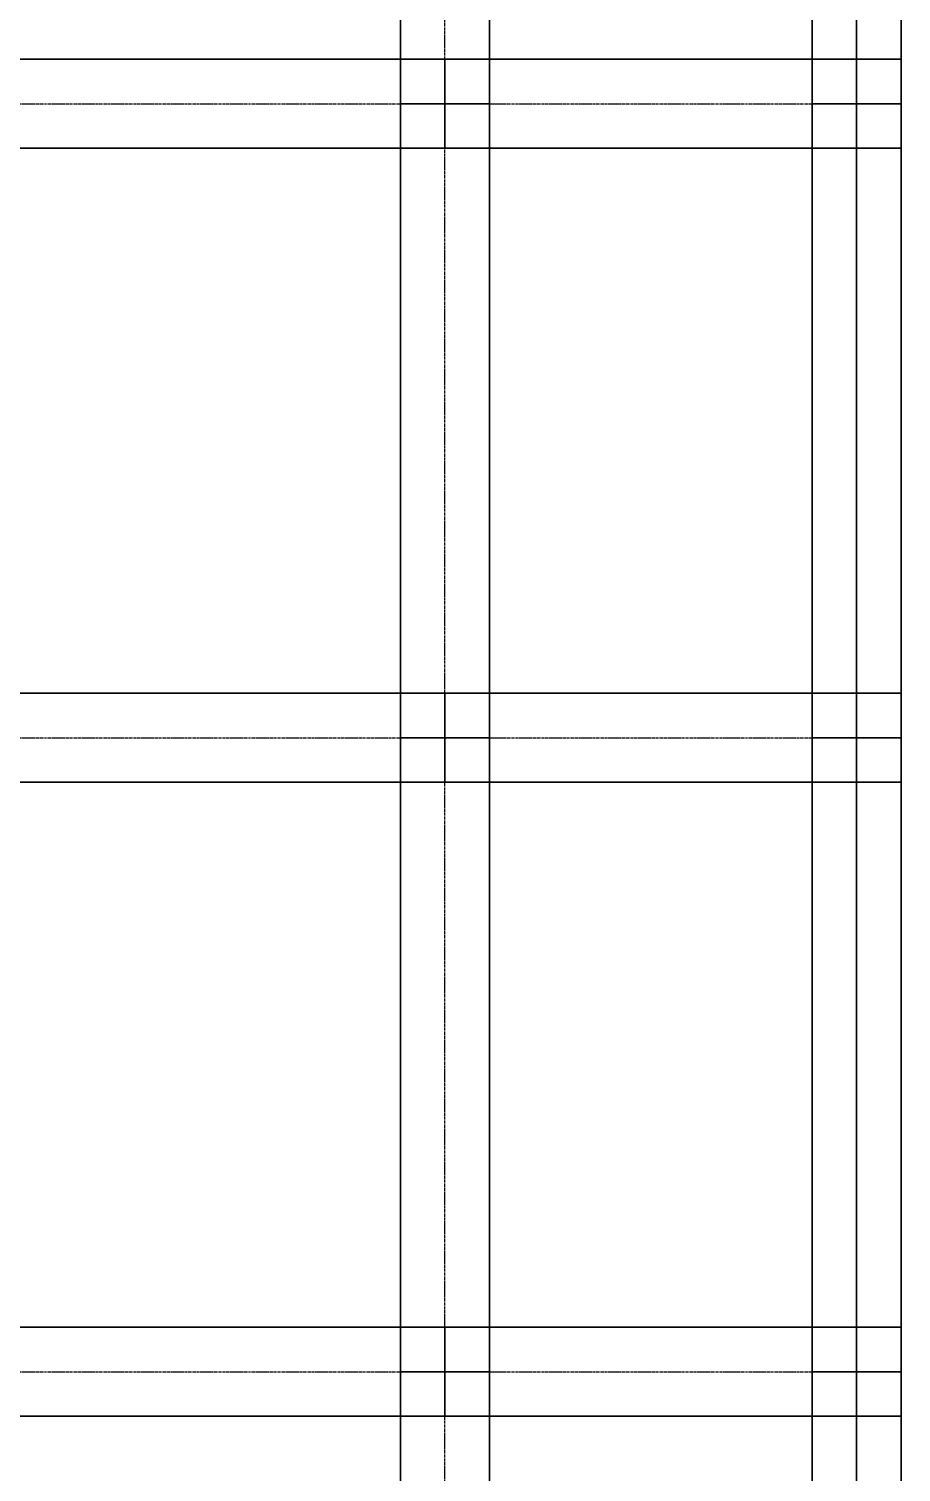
# Model space of a CAD drawing. Extents: x -12 to 2097, y 100 to 3117.
# Drawn here: x 1861.8 to 2097, y 829.8 to 1219.1 of the extents above; entities that cross this region are included whole.
import ezdxf

# ---------------------------------------------------------------- set-up
doc = ezdxf.new("R2010")
doc.units = 0
doc.header["$MEASUREMENT"] = 0
doc.linetypes.add('Center', pattern=[2, 1.25, -0.25, 0.25, -0.25])
for name, color, linetype in [('BEAM', 5, 'CONTINUOUS'), ('CENTERLINES', 7, 'CONTINUOUS'), ('COLS', 5, 'CONTINUOUS'), ('SLAB', 6, 'CONTINUOUS')]:
    doc.layers.add(name, color=color, linetype=linetype)

msp = doc.modelspace()

# ---------------------------------------------------------------- linework, layer by layer
at = {"layer": 'BEAM', "color": 5, "linetype": 'CONTINUOUS'}
for points in [[(1962, 1198.92, 600), (1962, 1198.92, 624), (1962, 1369.92, 624), (1962, 1369.92, 600)], [(1962, 1198.92, 624), (1986, 1198.92, 624), (1986, 1369.92, 624), (1962, 1369.92, 624)], [(1986, 1198.92, 600), (1962, 1198.92, 600), (1962, 1369.92, 600), (1986, 1369.92, 600)], [(1962, 1198.92, 468), (1962, 1198.92, 492), (1962, 1369.92, 492), (1962, 1369.92, 468)], [(1962, 1198.92, 492), (1986, 1198.92, 492), (1986, 1369.92, 492), (1962, 1369.92, 492)], [(1986, 1198.92, 468), (1962, 1198.92, 468), (1962, 1369.92, 468), (1986, 1369.92, 468)], [(1962, 1198.92, 336), (1962, 1198.92, 360), (1962, 1369.92, 360), (1962, 1369.92, 336)], [(1962, 1198.92, 360), (1986, 1198.92, 360), (1986, 1369.92, 360), (1962, 1369.92, 360)], [(1986, 1198.92, 336), (1962, 1198.92, 336), (1962, 1369.92, 336), (1986, 1369.92, 336)], [(1962, 1198.92, 204), (1962, 1198.92, 228), (1962, 1369.92, 228), (1962, 1369.92, 204)], [(1962, 1198.92, 228), (1986, 1198.92, 228), (1986, 1369.92, 228), (1962, 1369.92, 228)], [(1986, 1198.92, 204), (1962, 1198.92, 204), (1962, 1369.92, 204), (1986, 1369.92, 204)], [(1962, 1198.92, 60), (1962, 1198.92, 84), (1962, 1369.92, 84), (1962, 1369.92, 60)], [(1962, 1198.92, 84), (1986, 1198.92, 84), (1986, 1369.92, 84), (1962, 1369.92, 84)], [(1986, 1198.92, 60), (1962, 1198.92, 60), (1962, 1369.92, 60), (1986, 1369.92, 60)], [(1986, 1198.92, 624), (1986, 1198.92, 600), (1986, 1369.92, 600), (1986, 1369.92, 624)], [(1986, 1198.92, 492), (1986, 1198.92, 468), (1986, 1369.92, 468), (1986, 1369.92, 492)], [(1986, 1198.92, 360), (1986, 1198.92, 336), (1986, 1369.92, 336), (1986, 1369.92, 360)], [(1986, 1198.92, 228), (1986, 1198.92, 204), (1986, 1369.92, 204), (1986, 1369.92, 228)], [(1986, 1198.92, 84), (1986, 1198.92, 60), (1986, 1369.92, 60), (1986, 1369.92, 84)], [(2073, 1198.92, 600), (2073, 1198.92, 624), (2073, 1369.92, 624), (2073, 1369.92, 600)], [(2073, 1198.92, 624), (2097, 1198.92, 624), (2097, 1369.92, 624), (2073, 1369.92, 624)], [(2097, 1198.92, 600), (2073, 1198.92, 600), (2073, 1369.92, 600), (2097, 1369.92, 600)], [(2073, 1198.92, 468), (2073, 1198.92, 492), (2073, 1369.92, 492), (2073, 1369.92, 468)], [(2073, 1198.92, 492), (2097, 1198.92, 492), (2097, 1369.92, 492), (2073, 1369.92, 492)], [(2097, 1198.92, 468), (2073, 1198.92, 468), (2073, 1369.92, 468), (2097, 1369.92, 468)], [(2073, 1198.92, 336), (2073, 1198.92, 360), (2073, 1369.92, 360), (2073, 1369.92, 336)], [(2073, 1198.92, 360), (2097, 1198.92, 360), (2097, 1369.92, 360), (2073, 1369.92, 360)], [(2097, 1198.92, 336), (2073, 1198.92, 336), (2073, 1369.92, 336), (2097, 1369.92, 336)], [(2073, 1198.92, 204), (2073, 1198.92, 228), (2073, 1369.92, 228), (2073, 1369.92, 204)], [(2073, 1198.92, 228), (2097, 1198.92, 228), (2097, 1369.92, 228), (2073, 1369.92, 228)], [(2097, 1198.92, 204), (2073, 1198.92, 204), (2073, 1369.92, 204), (2097, 1369.92, 204)], [(2073, 1198.92, 60), (2073, 1198.92, 84), (2073, 1369.92, 84), (2073, 1369.92, 60)], [(2073, 1198.92, 84), (2097, 1198.92, 84), (2097, 1369.92, 84), (2073, 1369.92, 84)], [(2097, 1198.92, 60), (2073, 1198.92, 60), (2073, 1369.92, 60), (2097, 1369.92, 60)], [(2097, 1198.92, 624), (2097, 1198.92, 600), (2097, 1369.92, 600), (2097, 1369.92, 624)], [(2097, 1198.92, 492), (2097, 1198.92, 468), (2097, 1369.92, 468), (2097, 1369.92, 492)], [(2097, 1198.92, 360), (2097, 1198.92, 336), (2097, 1369.92, 336), (2097, 1369.92, 360)], [(2097, 1198.92, 228), (2097, 1198.92, 204), (2097, 1369.92, 204), (2097, 1369.92, 228)], [(2097, 1198.92, 84), (2097, 1198.92, 60), (2097, 1369.92, 60), (2097, 1369.92, 84)], [(1845, 1210.92, 600), (1845, 1210.92, 624), (1974, 1210.92, 624), (1974, 1210.92, 600)], [(1845, 1210.92, 624), (1845, 1186.92, 624), (1974, 1186.92, 624), (1974, 1210.92, 624)], [(1845, 1186.92, 600), (1845, 1210.92, 600), (1974, 1210.92, 600), (1974, 1186.92, 600)], [(1845, 1210.92, 468), (1845, 1210.92, 492), (1974, 1210.92, 492), (1974, 1210.92, 468)], [(1845, 1210.92, 492), (1845, 1186.92, 492), (1974, 1186.92, 492), (1974, 1210.92, 492)], [(1845, 1186.92, 468), (1845, 1210.92, 468), (1974, 1210.92, 468), (1974, 1186.92, 468)], [(1845, 1210.92, 336), (1845, 1210.92, 360), (1974, 1210.92, 360), (1974, 1210.92, 336)], [(1845, 1210.92, 360), (1845, 1186.92, 360), (1974, 1186.92, 360), (1974, 1210.92, 360)], [(1845, 1186.92, 336), (1845, 1210.92, 336), (1974, 1210.92, 336), (1974, 1186.92, 336)], [(1845, 1210.92, 204), (1845, 1210.92, 228), (1974, 1210.92, 228), (1974, 1210.92, 204)], [(1845, 1210.92, 228), (1845, 1186.92, 228), (1974, 1186.92, 228), (1974, 1210.92, 228)], [(1845, 1186.92, 204), (1845, 1210.92, 204), (1974, 1210.92, 204), (1974, 1186.92, 204)], [(1845, 1210.92, 60), (1845, 1210.92, 84), (1974, 1210.92, 84), (1974, 1210.92, 60)], [(1845, 1210.92, 84), (1845, 1186.92, 84), (1974, 1186.92, 84), (1974, 1210.92, 84)], [(1845, 1186.92, 60), (1845, 1210.92, 60), (1974, 1210.92, 60), (1974, 1186.92, 60)], [(1974, 1210.92, 600), (1974, 1210.92, 624), (2085, 1210.92, 624), (2085, 1210.92, 600)], [(1974, 1210.92, 624), (1974, 1186.92, 624), (2085, 1186.92, 624), (2085, 1210.92, 624)], [(1974, 1186.92, 600), (1974, 1210.92, 600), (2085, 1210.92, 600), (2085, 1186.92, 600)], [(1974, 1210.92, 468), (1974, 1210.92, 492), (2085, 1210.92, 492), (2085, 1210.92, 468)], [(1974, 1210.92, 492), (1974, 1186.92, 492), (2085, 1186.92, 492), (2085, 1210.92, 492)], [(1974, 1186.92, 468), (1974, 1210.92, 468), (2085, 1210.92, 468), (2085, 1186.92, 468)], [(1974, 1210.92, 336), (1974, 1210.92, 360), (2085, 1210.92, 360), (2085, 1210.92, 336)], [(1974, 1210.92, 360), (1974, 1186.92, 360), (2085, 1186.92, 360), (2085, 1210.92, 360)], [(1974, 1186.92, 336), (1974, 1210.92, 336), (2085, 1210.92, 336), (2085, 1186.92, 336)], [(1974, 1210.92, 204), (1974, 1210.92, 228), (2085, 1210.92, 228), (2085, 1210.92, 204)], [(1974, 1210.92, 228), (1974, 1186.92, 228), (2085, 1186.92, 228), (2085, 1210.92, 228)], [(1974, 1186.92, 204), (1974, 1210.92, 204), (2085, 1210.92, 204), (2085, 1186.92, 204)], [(1974, 1210.92, 60), (1974, 1210.92, 84), (2085, 1210.92, 84), (2085, 1210.92, 60)], [(1974, 1210.92, 84), (1974, 1186.92, 84), (2085, 1186.92, 84), (2085, 1210.92, 84)], [(1974, 1186.92, 60), (1974, 1210.92, 60), (2085, 1210.92, 60), (2085, 1186.92, 60)], [(1962, 1027.92, 600), (1962, 1027.92, 624), (1962, 1198.92, 624), (1962, 1198.92, 600)], [(1962, 1027.92, 624), (1986, 1027.92, 624), (1986, 1198.92, 624), (1962, 1198.92, 624)], [(1986, 1027.92, 600), (1962, 1027.92, 600), (1962, 1198.92, 600), (1986, 1198.92, 600)], [(1962, 1027.92, 468), (1962, 1027.92, 492), (1962, 1198.92, 492), (1962, 1198.92, 468)], [(1962, 1027.92, 492), (1986, 1027.92, 492), (1986, 1198.92, 492), (1962, 1198.92, 492)], [(1986, 1027.92, 468), (1962, 1027.92, 468), (1962, 1198.92, 468), (1986, 1198.92, 468)], [(1962, 1027.92, 336), (1962, 1027.92, 360), (1962, 1198.92, 360), (1962, 1198.92, 336)], [(1962, 1027.92, 360), (1986, 1027.92, 360), (1986, 1198.92, 360), (1962, 1198.92, 360)], [(1986, 1027.92, 336), (1962, 1027.92, 336), (1962, 1198.92, 336), (1986, 1198.92, 336)], [(1962, 1027.92, 204), (1962, 1027.92, 228), (1962, 1198.92, 228), (1962, 1198.92, 204)], [(1962, 1027.92, 228), (1986, 1027.92, 228), (1986, 1198.92, 228), (1962, 1198.92, 228)], [(1986, 1027.92, 204), (1962, 1027.92, 204), (1962, 1198.92, 204), (1986, 1198.92, 204)], [(1962, 1027.92, 60), (1962, 1027.92, 84), (1962, 1198.92, 84), (1962, 1198.92, 60)], [(1962, 1027.92, 84), (1986, 1027.92, 84), (1986, 1198.92, 84), (1962, 1198.92, 84)], [(1986, 1027.92, 60), (1962, 1027.92, 60), (1962, 1198.92, 60), (1986, 1198.92, 60)], [(1986, 1027.92, 624), (1986, 1027.92, 600), (1986, 1198.92, 600), (1986, 1198.92, 624)], [(1986, 1027.92, 492), (1986, 1027.92, 468), (1986, 1198.92, 468), (1986, 1198.92, 492)], [(1986, 1027.92, 360), (1986, 1027.92, 336), (1986, 1198.92, 336), (1986, 1198.92, 360)], [(1986, 1027.92, 228), (1986, 1027.92, 204), (1986, 1198.92, 204), (1986, 1198.92, 228)], [(1986, 1027.92, 84), (1986, 1027.92, 60), (1986, 1198.92, 60), (1986, 1198.92, 84)], [(2073, 1027.92, 600), (2073, 1027.92, 624), (2073, 1198.92, 624), (2073, 1198.92, 600)], [(2073, 1027.92, 624), (2097, 1027.92, 624), (2097, 1198.92, 624), (2073, 1198.92, 624)], [(2097, 1027.92, 600), (2073, 1027.92, 600), (2073, 1198.92, 600), (2097, 1198.92, 600)], [(2073, 1027.92, 468), (2073, 1027.92, 492), (2073, 1198.92, 492), (2073, 1198.92, 468)], [(2073, 1027.92, 492), (2097, 1027.92, 492), (2097, 1198.92, 492), (2073, 1198.92, 492)], [(2097, 1027.92, 468), (2073, 1027.92, 468), (2073, 1198.92, 468), (2097, 1198.92, 468)], [(2073, 1027.92, 336), (2073, 1027.92, 360), (2073, 1198.92, 360), (2073, 1198.92, 336)], [(2073, 1027.92, 360), (2097, 1027.92, 360), (2097, 1198.92, 360), (2073, 1198.92, 360)], [(2097, 1027.92, 336), (2073, 1027.92, 336), (2073, 1198.92, 336), (2097, 1198.92, 336)], [(2073, 1027.92, 204), (2073, 1027.92, 228), (2073, 1198.92, 228), (2073, 1198.92, 204)], [(2073, 1027.92, 228), (2097, 1027.92, 228), (2097, 1198.92, 228), (2073, 1198.92, 228)], [(2097, 1027.92, 204), (2073, 1027.92, 204), (2073, 1198.92, 204), (2097, 1198.92, 204)], [(2073, 1027.92, 60), (2073, 1027.92, 84), (2073, 1198.92, 84), (2073, 1198.92, 60)], [(2073, 1027.92, 84), (2097, 1027.92, 84), (2097, 1198.92, 84), (2073, 1198.92, 84)], [(2097, 1027.92, 60), (2073, 1027.92, 60), (2073, 1198.92, 60), (2097, 1198.92, 60)], [(2097, 1027.92, 624), (2097, 1027.92, 600), (2097, 1198.92, 600), (2097, 1198.92, 624)], [(2097, 1027.92, 492), (2097, 1027.92, 468), (2097, 1198.92, 468), (2097, 1198.92, 492)], [(2097, 1027.92, 360), (2097, 1027.92, 336), (2097, 1198.92, 336), (2097, 1198.92, 360)], [(2097, 1027.92, 228), (2097, 1027.92, 204), (2097, 1198.92, 204), (2097, 1198.92, 228)], [(2097, 1027.92, 84), (2097, 1027.92, 60), (2097, 1198.92, 60), (2097, 1198.92, 84)], [(1845, 1186.92, 624), (1845, 1186.92, 600), (1974, 1186.92, 600), (1974, 1186.92, 624)], [(1845, 1186.92, 492), (1845, 1186.92, 468), (1974, 1186.92, 468), (1974, 1186.92, 492)], [(1845, 1186.92, 360), (1845, 1186.92, 336), (1974, 1186.92, 336), (1974, 1186.92, 360)], [(1845, 1186.92, 228), (1845, 1186.92, 204), (1974, 1186.92, 204), (1974, 1186.92, 228)], [(1845, 1186.92, 84), (1845, 1186.92, 60), (1974, 1186.92, 60), (1974, 1186.92, 84)], [(1974, 1186.92, 624), (1974, 1186.92, 600), (2085, 1186.92, 600), (2085, 1186.92, 624)], [(1974, 1186.92, 492), (1974, 1186.92, 468), (2085, 1186.92, 468), (2085, 1186.92, 492)], [(1974, 1186.92, 360), (1974, 1186.92, 336), (2085, 1186.92, 336), (2085, 1186.92, 360)], [(1974, 1186.92, 228), (1974, 1186.92, 204), (2085, 1186.92, 204), (2085, 1186.92, 228)], [(1974, 1186.92, 84), (1974, 1186.92, 60), (2085, 1186.92, 60), (2085, 1186.92, 84)], [(1845, 1039.92, 600), (1845, 1039.92, 624), (1974, 1039.92, 624), (1974, 1039.92, 600)], [(1845, 1039.92, 624), (1845, 1015.92, 624), (1974, 1015.92, 624), (1974, 1039.92, 624)], [(1845, 1015.92, 600), (1845, 1039.92, 600), (1974, 1039.92, 600), (1974, 1015.92, 600)], [(1845, 1039.92, 468), (1845, 1039.92, 492), (1974, 1039.92, 492), (1974, 1039.92, 468)], [(1845, 1039.92, 492), (1845, 1015.92, 492), (1974, 1015.92, 492), (1974, 1039.92, 492)], [(1845, 1015.92, 468), (1845, 1039.92, 468), (1974, 1039.92, 468), (1974, 1015.92, 468)], [(1845, 1039.92, 336), (1845, 1039.92, 360), (1974, 1039.92, 360), (1974, 1039.92, 336)], [(1845, 1039.92, 360), (1845, 1015.92, 360), (1974, 1015.92, 360), (1974, 1039.92, 360)], [(1845, 1015.92, 336), (1845, 1039.92, 336), (1974, 1039.92, 336), (1974, 1015.92, 336)], [(1845, 1039.92, 204), (1845, 1039.92, 228), (1974, 1039.92, 228), (1974, 1039.92, 204)], [(1845, 1039.92, 228), (1845, 1015.92, 228), (1974, 1015.92, 228), (1974, 1039.92, 228)], [(1845, 1015.92, 204), (1845, 1039.92, 204), (1974, 1039.92, 204), (1974, 1015.92, 204)], [(1845, 1039.92, 60), (1845, 1039.92, 84), (1974, 1039.92, 84), (1974, 1039.92, 60)], [(1845, 1039.92, 84), (1845, 1015.92, 84), (1974, 1015.92, 84), (1974, 1039.92, 84)], [(1845, 1015.92, 60), (1845, 1039.92, 60), (1974, 1039.92, 60), (1974, 1015.92, 60)], [(1974, 1039.92, 600), (1974, 1039.92, 624), (2085, 1039.92, 624), (2085, 1039.92, 600)], [(1974, 1039.92, 624), (1974, 1015.92, 624), (2085, 1015.92, 624), (2085, 1039.92, 624)], [(1974, 1015.92, 600), (1974, 1039.92, 600), (2085, 1039.92, 600), (2085, 1015.92, 600)], [(1974, 1039.92, 468), (1974, 1039.92, 492), (2085, 1039.92, 492), (2085, 1039.92, 468)], [(1974, 1039.92, 492), (1974, 1015.92, 492), (2085, 1015.92, 492), (2085, 1039.92, 492)], [(1974, 1015.92, 468), (1974, 1039.92, 468), (2085, 1039.92, 468), (2085, 1015.92, 468)], [(1974, 1039.92, 336), (1974, 1039.92, 360), (2085, 1039.92, 360), (2085, 1039.92, 336)], [(1974, 1039.92, 360), (1974, 1015.92, 360), (2085, 1015.92, 360), (2085, 1039.92, 360)], [(1974, 1015.92, 336), (1974, 1039.92, 336), (2085, 1039.92, 336), (2085, 1015.92, 336)], [(1974, 1039.92, 204), (1974, 1039.92, 228), (2085, 1039.92, 228), (2085, 1039.92, 204)], [(1974, 1039.92, 228), (1974, 1015.92, 228), (2085, 1015.92, 228), (2085, 1039.92, 228)], [(1974, 1015.92, 204), (1974, 1039.92, 204), (2085, 1039.92, 204), (2085, 1015.92, 204)], [(1974, 1039.92, 60), (1974, 1039.92, 84), (2085, 1039.92, 84), (2085, 1039.92, 60)], [(1974, 1039.92, 84), (1974, 1015.92, 84), (2085, 1015.92, 84), (2085, 1039.92, 84)], [(1974, 1015.92, 60), (1974, 1039.92, 60), (2085, 1039.92, 60), (2085, 1015.92, 60)], [(1962, 856.92, 600), (1962, 856.92, 624), (1962, 1027.92, 624), (1962, 1027.92, 600)], [(1962, 856.92, 624), (1986, 856.92, 624), (1986, 1027.92, 624), (1962, 1027.92, 624)], [(1986, 856.92, 600), (1962, 856.92, 600), (1962, 1027.92, 600), (1986, 1027.92, 600)], [(1962, 856.92, 468), (1962, 856.92, 492), (1962, 1027.92, 492), (1962, 1027.92, 468)], [(1962, 856.92, 492), (1986, 856.92, 492), (1986, 1027.92, 492), (1962, 1027.92, 492)], [(1986, 856.92, 468), (1962, 856.92, 468), (1962, 1027.92, 468), (1986, 1027.92, 468)], [(1962, 856.92, 336), (1962, 856.92, 360), (1962, 1027.92, 360), (1962, 1027.92, 336)], [(1962, 856.92, 360), (1986, 856.92, 360), (1986, 1027.92, 360), (1962, 1027.92, 360)], [(1986, 856.92, 336), (1962, 856.92, 336), (1962, 1027.92, 336), (1986, 1027.92, 336)], [(1962, 856.92, 204), (1962, 856.92, 228), (1962, 1027.92, 228), (1962, 1027.92, 204)], [(1962, 856.92, 228), (1986, 856.92, 228), (1986, 1027.92, 228), (1962, 1027.92, 228)], [(1986, 856.92, 204), (1962, 856.92, 204), (1962, 1027.92, 204), (1986, 1027.92, 204)], [(1962, 856.92, 60), (1962, 856.92, 84), (1962, 1027.92, 84), (1962, 1027.92, 60)], [(1962, 856.92, 84), (1986, 856.92, 84), (1986, 1027.92, 84), (1962, 1027.92, 84)], [(1986, 856.92, 60), (1962, 856.92, 60), (1962, 1027.92, 60), (1986, 1027.92, 60)], [(1986, 856.92, 624), (1986, 856.92, 600), (1986, 1027.92, 600), (1986, 1027.92, 624)], [(1986, 856.92, 492), (1986, 856.92, 468), (1986, 1027.92, 468), (1986, 1027.92, 492)], [(1986, 856.92, 360), (1986, 856.92, 336), (1986, 1027.92, 336), (1986, 1027.92, 360)], [(1986, 856.92, 228), (1986, 856.92, 204), (1986, 1027.92, 204), (1986, 1027.92, 228)], [(1986, 856.92, 84), (1986, 856.92, 60), (1986, 1027.92, 60), (1986, 1027.92, 84)], [(2073, 856.92, 600), (2073, 856.92, 624), (2073, 1027.92, 624), (2073, 1027.92, 600)], [(2073, 856.92, 624), (2097, 856.92, 624), (2097, 1027.92, 624), (2073, 1027.92, 624)], [(2097, 856.92, 600), (2073, 856.92, 600), (2073, 1027.92, 600), (2097, 1027.92, 600)], [(2073, 856.92, 468), (2073, 856.92, 492), (2073, 1027.92, 492), (2073, 1027.92, 468)], [(2073, 856.92, 492), (2097, 856.92, 492), (2097, 1027.92, 492), (2073, 1027.92, 492)], [(2097, 856.92, 468), (2073, 856.92, 468), (2073, 1027.92, 468), (2097, 1027.92, 468)], [(2073, 856.92, 336), (2073, 856.92, 360), (2073, 1027.92, 360), (2073, 1027.92, 336)], [(2073, 856.92, 360), (2097, 856.92, 360), (2097, 1027.92, 360), (2073, 1027.92, 360)], [(2097, 856.92, 336), (2073, 856.92, 336), (2073, 1027.92, 336), (2097, 1027.92, 336)], [(2073, 856.92, 204), (2073, 856.92, 228), (2073, 1027.92, 228), (2073, 1027.92, 204)], [(2073, 856.92, 228), (2097, 856.92, 228), (2097, 1027.92, 228), (2073, 1027.92, 228)], [(2097, 856.92, 204), (2073, 856.92, 204), (2073, 1027.92, 204), (2097, 1027.92, 204)], [(2073, 856.92, 60), (2073, 856.92, 84), (2073, 1027.92, 84), (2073, 1027.92, 60)], [(2073, 856.92, 84), (2097, 856.92, 84), (2097, 1027.92, 84), (2073, 1027.92, 84)], [(2097, 856.92, 60), (2073, 856.92, 60), (2073, 1027.92, 60), (2097, 1027.92, 60)], [(2097, 856.92, 624), (2097, 856.92, 600), (2097, 1027.92, 600), (2097, 1027.92, 624)], [(2097, 856.92, 492), (2097, 856.92, 468), (2097, 1027.92, 468), (2097, 1027.92, 492)], [(2097, 856.92, 360), (2097, 856.92, 336), (2097, 1027.92, 336), (2097, 1027.92, 360)], [(2097, 856.92, 228), (2097, 856.92, 204), (2097, 1027.92, 204), (2097, 1027.92, 228)], [(2097, 856.92, 84), (2097, 856.92, 60), (2097, 1027.92, 60), (2097, 1027.92, 84)], [(1845, 1015.92, 624), (1845, 1015.92, 600), (1974, 1015.92, 600), (1974, 1015.92, 624)], [(1845, 1015.92, 492), (1845, 1015.92, 468), (1974, 1015.92, 468), (1974, 1015.92, 492)], [(1845, 1015.92, 360), (1845, 1015.92, 336), (1974, 1015.92, 336), (1974, 1015.92, 360)], [(1845, 1015.92, 228), (1845, 1015.92, 204), (1974, 1015.92, 204), (1974, 1015.92, 228)], [(1845, 1015.92, 84), (1845, 1015.92, 60), (1974, 1015.92, 60), (1974, 1015.92, 84)], [(1974, 1015.92, 624), (1974, 1015.92, 600), (2085, 1015.92, 600), (2085, 1015.92, 624)], [(1974, 1015.92, 492), (1974, 1015.92, 468), (2085, 1015.92, 468), (2085, 1015.92, 492)], [(1974, 1015.92, 360), (1974, 1015.92, 336), (2085, 1015.92, 336), (2085, 1015.92, 360)], [(1974, 1015.92, 228), (1974, 1015.92, 204), (2085, 1015.92, 204), (2085, 1015.92, 228)], [(1974, 1015.92, 84), (1974, 1015.92, 60), (2085, 1015.92, 60), (2085, 1015.92, 84)], [(1845, 868.92, 600), (1845, 868.92, 624), (1974, 868.92, 624), (1974, 868.92, 600)], [(1845, 868.92, 624), (1845, 844.92, 624), (1974, 844.92, 624), (1974, 868.92, 624)], [(1845, 844.92, 600), (1845, 868.92, 600), (1974, 868.92, 600), (1974, 844.92, 600)], [(1845, 868.92, 468), (1845, 868.92, 492), (1974, 868.92, 492), (1974, 868.92, 468)], [(1845, 868.92, 492), (1845, 844.92, 492), (1974, 844.92, 492), (1974, 868.92, 492)], [(1845, 844.92, 468), (1845, 868.92, 468), (1974, 868.92, 468), (1974, 844.92, 468)], [(1845, 868.92, 336), (1845, 868.92, 360), (1974, 868.92, 360), (1974, 868.92, 336)], [(1845, 868.92, 360), (1845, 844.92, 360), (1974, 844.92, 360), (1974, 868.92, 360)], [(1845, 844.92, 336), (1845, 868.92, 336), (1974, 868.92, 336), (1974, 844.92, 336)], [(1845, 868.92, 204), (1845, 868.92, 228), (1974, 868.92, 228), (1974, 868.92, 204)], [(1845, 868.92, 228), (1845, 844.92, 228), (1974, 844.92, 228), (1974, 868.92, 228)], [(1845, 844.92, 204), (1845, 868.92, 204), (1974, 868.92, 204), (1974, 844.92, 204)], [(1845, 868.92, 60), (1845, 868.92, 84), (1974, 868.92, 84), (1974, 868.92, 60)], [(1845, 868.92, 84), (1845, 844.92, 84), (1974, 844.92, 84), (1974, 868.92, 84)], [(1845, 844.92, 60), (1845, 868.92, 60), (1974, 868.92, 60), (1974, 844.92, 60)], [(1974, 868.92, 600), (1974, 868.92, 624), (2085, 868.92, 624), (2085, 868.92, 600)], [(1974, 868.92, 624), (1974, 844.92, 624), (2085, 844.92, 624), (2085, 868.92, 624)], [(1974, 844.92, 600), (1974, 868.92, 600), (2085, 868.92, 600), (2085, 844.92, 600)], [(1974, 868.92, 468), (1974, 868.92, 492), (2085, 868.92, 492), (2085, 868.92, 468)], [(1974, 868.92, 492), (1974, 844.92, 492), (2085, 844.92, 492), (2085, 868.92, 492)], [(1974, 844.92, 468), (1974, 868.92, 468), (2085, 868.92, 468), (2085, 844.92, 468)], [(1974, 868.92, 336), (1974, 868.92, 360), (2085, 868.92, 360), (2085, 868.92, 336)], [(1974, 868.92, 360), (1974, 844.92, 360), (2085, 844.92, 360), (2085, 868.92, 360)], [(1974, 844.92, 336), (1974, 868.92, 336), (2085, 868.92, 336), (2085, 844.92, 336)], [(1974, 868.92, 204), (1974, 868.92, 228), (2085, 868.92, 228), (2085, 868.92, 204)], [(1974, 868.92, 228), (1974, 844.92, 228), (2085, 844.92, 228), (2085, 868.92, 228)], [(1974, 844.92, 204), (1974, 868.92, 204), (2085, 868.92, 204), (2085, 844.92, 204)], [(1974, 868.92, 60), (1974, 868.92, 84), (2085, 868.92, 84), (2085, 868.92, 60)], [(1974, 868.92, 84), (1974, 844.92, 84), (2085, 844.92, 84), (2085, 868.92, 84)], [(1974, 844.92, 60), (1974, 868.92, 60), (2085, 868.92, 60), (2085, 844.92, 60)], [(1962, 685.92, 600), (1962, 685.92, 624), (1962, 856.92, 624), (1962, 856.92, 600)], [(1962, 685.92, 624), (1986, 685.92, 624), (1986, 856.92, 624), (1962, 856.92, 624)], [(1986, 685.92, 600), (1962, 685.92, 600), (1962, 856.92, 600), (1986, 856.92, 600)], [(1962, 685.92, 468), (1962, 685.92, 492), (1962, 856.92, 492), (1962, 856.92, 468)], [(1962, 685.92, 492), (1986, 685.92, 492), (1986, 856.92, 492), (1962, 856.92, 492)], [(1986, 685.92, 468), (1962, 685.92, 468), (1962, 856.92, 468), (1986, 856.92, 468)], [(1962, 685.92, 336), (1962, 685.92, 360), (1962, 856.92, 360), (1962, 856.92, 336)], [(1962, 685.92, 360), (1986, 685.92, 360), (1986, 856.92, 360), (1962, 856.92, 360)], [(1986, 685.92, 336), (1962, 685.92, 336), (1962, 856.92, 336), (1986, 856.92, 336)], [(1962, 685.92, 204), (1962, 685.92, 228), (1962, 856.92, 228), (1962, 856.92, 204)], [(1962, 685.92, 228), (1986, 685.92, 228), (1986, 856.92, 228), (1962, 856.92, 228)], [(1986, 685.92, 204), (1962, 685.92, 204), (1962, 856.92, 204), (1986, 856.92, 204)], [(1962, 685.92, 60), (1962, 685.92, 84), (1962, 856.92, 84), (1962, 856.92, 60)], [(1962, 685.92, 84), (1986, 685.92, 84), (1986, 856.92, 84), (1962, 856.92, 84)], [(1986, 685.92, 60), (1962, 685.92, 60), (1962, 856.92, 60), (1986, 856.92, 60)], [(1986, 685.92, 624), (1986, 685.92, 600), (1986, 856.92, 600), (1986, 856.92, 624)], [(1986, 685.92, 492), (1986, 685.92, 468), (1986, 856.92, 468), (1986, 856.92, 492)], [(1986, 685.92, 360), (1986, 685.92, 336), (1986, 856.92, 336), (1986, 856.92, 360)], [(1986, 685.92, 228), (1986, 685.92, 204), (1986, 856.92, 204), (1986, 856.92, 228)], [(1986, 685.92, 84), (1986, 685.92, 60), (1986, 856.92, 60), (1986, 856.92, 84)], [(2073, 685.92, 600), (2073, 685.92, 624), (2073, 856.92, 624), (2073, 856.92, 600)], [(2073, 685.92, 624), (2097, 685.92, 624), (2097, 856.92, 624), (2073, 856.92, 624)], [(2097, 685.92, 600), (2073, 685.92, 600), (2073, 856.92, 600), (2097, 856.92, 600)], [(2073, 685.92, 468), (2073, 685.92, 492), (2073, 856.92, 492), (2073, 856.92, 468)], [(2073, 685.92, 492), (2097, 685.92, 492), (2097, 856.92, 492), (2073, 856.92, 492)], [(2097, 685.92, 468), (2073, 685.92, 468), (2073, 856.92, 468), (2097, 856.92, 468)], [(2073, 685.92, 336), (2073, 685.92, 360), (2073, 856.92, 360), (2073, 856.92, 336)], [(2073, 685.92, 360), (2097, 685.92, 360), (2097, 856.92, 360), (2073, 856.92, 360)], [(2097, 685.92, 336), (2073, 685.92, 336), (2073, 856.92, 336), (2097, 856.92, 336)], [(2073, 685.92, 204), (2073, 685.92, 228), (2073, 856.92, 228), (2073, 856.92, 204)], [(2073, 685.92, 228), (2097, 685.92, 228), (2097, 856.92, 228), (2073, 856.92, 228)], [(2097, 685.92, 204), (2073, 685.92, 204), (2073, 856.92, 204), (2097, 856.92, 204)], [(2073, 685.92, 60), (2073, 685.92, 84), (2073, 856.92, 84), (2073, 856.92, 60)], [(2073, 685.92, 84), (2097, 685.92, 84), (2097, 856.92, 84), (2073, 856.92, 84)], [(2097, 685.92, 60), (2073, 685.92, 60), (2073, 856.92, 60), (2097, 856.92, 60)], [(2097, 685.92, 624), (2097, 685.92, 600), (2097, 856.92, 600), (2097, 856.92, 624)], [(2097, 685.92, 492), (2097, 685.92, 468), (2097, 856.92, 468), (2097, 856.92, 492)], [(2097, 685.92, 360), (2097, 685.92, 336), (2097, 856.92, 336), (2097, 856.92, 360)], [(2097, 685.92, 228), (2097, 685.92, 204), (2097, 856.92, 204), (2097, 856.92, 228)], [(2097, 685.92, 84), (2097, 685.92, 60), (2097, 856.92, 60), (2097, 856.92, 84)], [(1845, 844.92, 624), (1845, 844.92, 600), (1974, 844.92, 600), (1974, 844.92, 624)], [(1845, 844.92, 492), (1845, 844.92, 468), (1974, 844.92, 468), (1974, 844.92, 492)], [(1845, 844.92, 360), (1845, 844.92, 336), (1974, 844.92, 336), (1974, 844.92, 360)], [(1845, 844.92, 228), (1845, 844.92, 204), (1974, 844.92, 204), (1974, 844.92, 228)], [(1845, 844.92, 84), (1845, 844.92, 60), (1974, 844.92, 60), (1974, 844.92, 84)], [(1974, 844.92, 624), (1974, 844.92, 600), (2085, 844.92, 600), (2085, 844.92, 624)], [(1974, 844.92, 492), (1974, 844.92, 468), (2085, 844.92, 468), (2085, 844.92, 492)], [(1974, 844.92, 360), (1974, 844.92, 336), (2085, 844.92, 336), (2085, 844.92, 360)], [(1974, 844.92, 228), (1974, 844.92, 204), (2085, 844.92, 204), (2085, 844.92, 228)], [(1974, 844.92, 84), (1974, 844.92, 60), (2085, 844.92, 60), (2085, 844.92, 84)]]:
    msp.add_3dface(points, dxfattribs=at)
at = {"layer": 'CENTERLINES', "color": 0, "linetype": 'CENTER', "ltscale": 0.5}
for p, q in [((1974, 1198.92, 624), (1974, 1369.92, 624)), ((1974, 1198.92, 492), (1974, 1369.92, 492)), ((1974, 1198.92, 360), (1974, 1369.92, 360)), ((1974, 1198.92, 228), (1974, 1369.92, 228)), ((1974, 1198.92, 84), (1974, 1369.92, 84)), ((2085, 1198.92, 624), (2085, 1369.92, 624)), ((2085, 1198.92, 492), (2085, 1369.92, 492)), ((2085, 1198.92, 360), (2085, 1369.92, 360)), ((2085, 1198.92, 228), (2085, 1369.92, 228)), ((2085, 1198.92, 84), (2085, 1369.92, 84)), ((1845, 1198.92, 624), (1974, 1198.92, 624)), ((1845, 1198.92, 492), (1974, 1198.92, 492)), ((1845, 1198.92, 360), (1974, 1198.92, 360)), ((1845, 1198.92, 228), (1974, 1198.92, 228)), ((1845, 1198.92, 84), (1974, 1198.92, 84)), ((1974, 1027.92, 624), (1974, 1198.92, 624)), ((1974, 1027.92, 492), (1974, 1198.92, 492)), ((1974, 1027.92, 360), (1974, 1198.92, 360)), ((1974, 1027.92, 228), (1974, 1198.92, 228)), ((1974, 1027.92, 84), (1974, 1198.92, 84)), ((1974, 1198.92, 624), (2085, 1198.92, 624)), ((1974, 1198.92, 492), (2085, 1198.92, 492)), ((1974, 1198.92, 360), (2085, 1198.92, 360)), ((1974, 1198.92, 228), (2085, 1198.92, 228)), ((1974, 1198.92, 84), (2085, 1198.92, 84)), ((1974, 1198.92, 492), (1974, 1198.92, 624)), ((1974, 1198.92, 360), (1974, 1198.92, 492)), ((1974, 1198.92, 228), (1974, 1198.92, 360)), ((1974, 1198.92, 84), (1974, 1198.92, 228)), ((1974, 1198.92, 24), (1974, 1198.92, 84)), ((1974, 1198.92), (1974, 1198.92, 24)), ((2085, 1027.92, 624), (2085, 1198.92, 624)), ((2085, 1027.92, 492), (2085, 1198.92, 492)), ((2085, 1027.92, 360), (2085, 1198.92, 360)), ((2085, 1027.92, 228), (2085, 1198.92, 228)), ((2085, 1027.92, 84), (2085, 1198.92, 84)), ((2085, 1198.92, 492), (2085, 1198.92, 624)), ((2085, 1198.92, 360), (2085, 1198.92, 492)), ((2085, 1198.92, 228), (2085, 1198.92, 360)), ((2085, 1198.92, 84), (2085, 1198.92, 228)), ((2085, 1198.92, 24), (2085, 1198.92, 84)), ((2085, 1198.92), (2085, 1198.92, 24)), ((1845, 1027.92, 624), (1974, 1027.92, 624)), ((1845, 1027.92, 492), (1974, 1027.92, 492)), ((1845, 1027.92, 360), (1974, 1027.92, 360)), ((1845, 1027.92, 228), (1974, 1027.92, 228)), ((1845, 1027.92, 84), (1974, 1027.92, 84)), ((1974, 856.92, 624), (1974, 1027.92, 624)), ((1974, 856.92, 492), (1974, 1027.92, 492)), ((1974, 856.92, 360), (1974, 1027.92, 360)), ((1974, 856.92, 228), (1974, 1027.92, 228)), ((1974, 856.92, 84), (1974, 1027.92, 84)), ((1974, 1027.92, 624), (2085, 1027.92, 624)), ((1974, 1027.92, 492), (2085, 1027.92, 492)), ((1974, 1027.92, 360), (2085, 1027.92, 360)), ((1974, 1027.92, 228), (2085, 1027.92, 228)), ((1974, 1027.92, 84), (2085, 1027.92, 84)), ((1974, 1027.92, 492), (1974, 1027.92, 624)), ((1974, 1027.92, 360), (1974, 1027.92, 492)), ((1974, 1027.92, 228), (1974, 1027.92, 360)), ((1974, 1027.92, 84), (1974, 1027.92, 228)), ((1974, 1027.92, 24), (1974, 1027.92, 84)), ((1974, 1027.92), (1974, 1027.92, 24)), ((2085, 856.92, 624), (2085, 1027.92, 624)), ((2085, 856.92, 492), (2085, 1027.92, 492)), ((2085, 856.92, 360), (2085, 1027.92, 360)), ((2085, 856.92, 228), (2085, 1027.92, 228)), ((2085, 856.92, 84), (2085, 1027.92, 84)), ((2085, 1027.92, 492), (2085, 1027.92, 624)), ((2085, 1027.92, 360), (2085, 1027.92, 492)), ((2085, 1027.92, 228), (2085, 1027.92, 360)), ((2085, 1027.92, 84), (2085, 1027.92, 228)), ((2085, 1027.92, 24), (2085, 1027.92, 84)), ((2085, 1027.92), (2085, 1027.92, 24)), ((1845, 856.92, 624), (1974, 856.92, 624)), ((1845, 856.92, 492), (1974, 856.92, 492)), ((1845, 856.92, 360), (1974, 856.92, 360)), ((1845, 856.92, 228), (1974, 856.92, 228)), ((1845, 856.92, 84), (1974, 856.92, 84)), ((1974, 685.92, 624), (1974, 856.92, 624)), ((1974, 685.92, 492), (1974, 856.92, 492)), ((1974, 685.92, 360), (1974, 856.92, 360)), ((1974, 685.92, 228), (1974, 856.92, 228)), ((1974, 685.92, 84), (1974, 856.92, 84)), ((1974, 856.92, 624), (2085, 856.92, 624)), ((1974, 856.92, 492), (2085, 856.92, 492)), ((1974, 856.92, 360), (2085, 856.92, 360)), ((1974, 856.92, 228), (2085, 856.92, 228)), ((1974, 856.92, 84), (2085, 856.92, 84)), ((1974, 856.92, 492), (1974, 856.92, 624)), ((1974, 856.92, 360), (1974, 856.92, 492)), ((1974, 856.92, 228), (1974, 856.92, 360)), ((1974, 856.92, 84), (1974, 856.92, 228)), ((1974, 856.92, 24), (1974, 856.92, 84)), ((1974, 856.92), (1974, 856.92, 24)), ((2085, 685.92, 624), (2085, 856.92, 624)), ((2085, 685.92, 492), (2085, 856.92, 492)), ((2085, 685.92, 360), (2085, 856.92, 360)), ((2085, 685.92, 228), (2085, 856.92, 228)), ((2085, 685.92, 84), (2085, 856.92, 84)), ((2085, 856.92, 492), (2085, 856.92, 624)), ((2085, 856.92, 360), (2085, 856.92, 492)), ((2085, 856.92, 228), (2085, 856.92, 360)), ((2085, 856.92, 84), (2085, 856.92, 228)), ((2085, 856.92, 24), (2085, 856.92, 84)), ((2085, 856.92), (2085, 856.92, 24))]:
    msp.add_line(p, q, dxfattribs=at)
at = {"layer": 'CENTERLINES', "color": 0, "linetype": 'CENTER'}
for elevation in [624, 492, 360, 228, 84]:
    msp.add_lwpolyline([(2085, 1711.92), (2085, 1540.92), (2085, 1369.92), (2085, 1198.92), (2085, 1027.92), (2085, 856.92), (2085, 685.92), (2085, 514.92), (2085, 454.92), (2085, 343.92), (2085, 223.92), (2085, 111.96), (1974, 111.96), (1845, 111.96), (1734, 111.96), (1683, 111.96), (1512, 111.96), (1341, 111.96), (1170, 111.96), (1098, 111.96)], dxfattribs=dict(at, elevation=elevation))
at = {"layer": 'COLS', "color": 5, "linetype": 'CONTINUOUS'}
for points in [[(1986, 1210.92, 492), (1962, 1210.92, 492), (1962, 1210.92, 624), (1986, 1210.92, 624)], [(1962, 1210.92, 492), (1962, 1186.92, 492), (1962, 1186.92, 624), (1962, 1210.92, 624)], [(1986, 1210.92, 360), (1962, 1210.92, 360), (1962, 1210.92, 492), (1986, 1210.92, 492)], [(1962, 1210.92, 360), (1962, 1186.92, 360), (1962, 1186.92, 492), (1962, 1210.92, 492)], [(1986, 1210.92, 228), (1962, 1210.92, 228), (1962, 1210.92, 360), (1986, 1210.92, 360)], [(1962, 1210.92, 228), (1962, 1186.92, 228), (1962, 1186.92, 360), (1962, 1210.92, 360)], [(1986, 1210.92, 84), (1962, 1210.92, 84), (1962, 1210.92, 228), (1986, 1210.92, 228)], [(1962, 1210.92, 84), (1962, 1186.92, 84), (1962, 1186.92, 228), (1962, 1210.92, 228)], [(1986, 1210.92, 24), (1962, 1210.92, 24), (1962, 1210.92, 84), (1986, 1210.92, 84)], [(1962, 1210.92, 24), (1962, 1186.92, 24), (1962, 1186.92, 84), (1962, 1210.92, 84)], [(1986, 1210.92), (1962, 1210.92), (1962, 1210.92, 24), (1986, 1210.92, 24)], [(1962, 1210.92), (1962, 1186.92), (1962, 1186.92, 24), (1962, 1210.92, 24)], [(1986, 1186.92, 492), (1986, 1210.92, 492), (1986, 1210.92, 624), (1986, 1186.92, 624)], [(1986, 1186.92, 360), (1986, 1210.92, 360), (1986, 1210.92, 492), (1986, 1186.92, 492)], [(1986, 1186.92, 228), (1986, 1210.92, 228), (1986, 1210.92, 360), (1986, 1186.92, 360)], [(1986, 1186.92, 84), (1986, 1210.92, 84), (1986, 1210.92, 228), (1986, 1186.92, 228)], [(1986, 1186.92, 24), (1986, 1210.92, 24), (1986, 1210.92, 84), (1986, 1186.92, 84)], [(1986, 1186.92), (1986, 1210.92), (1986, 1210.92, 24), (1986, 1186.92, 24)], [(2097, 1210.92, 492), (2073, 1210.92, 492), (2073, 1210.92, 624), (2097, 1210.92, 624)], [(2073, 1210.92, 492), (2073, 1186.92, 492), (2073, 1186.92, 624), (2073, 1210.92, 624)], [(2097, 1210.92, 360), (2073, 1210.92, 360), (2073, 1210.92, 492), (2097, 1210.92, 492)], [(2073, 1210.92, 360), (2073, 1186.92, 360), (2073, 1186.92, 492), (2073, 1210.92, 492)], [(2097, 1210.92, 228), (2073, 1210.92, 228), (2073, 1210.92, 360), (2097, 1210.92, 360)], [(2073, 1210.92, 228), (2073, 1186.92, 228), (2073, 1186.92, 360), (2073, 1210.92, 360)], [(2097, 1210.92, 84), (2073, 1210.92, 84), (2073, 1210.92, 228), (2097, 1210.92, 228)], [(2073, 1210.92, 84), (2073, 1186.92, 84), (2073, 1186.92, 228), (2073, 1210.92, 228)], [(2097, 1210.92, 24), (2073, 1210.92, 24), (2073, 1210.92, 84), (2097, 1210.92, 84)], [(2073, 1210.92, 24), (2073, 1186.92, 24), (2073, 1186.92, 84), (2073, 1210.92, 84)], [(2097, 1210.92), (2073, 1210.92), (2073, 1210.92, 24), (2097, 1210.92, 24)], [(2073, 1210.92), (2073, 1186.92), (2073, 1186.92, 24), (2073, 1210.92, 24)], [(2097, 1186.92, 492), (2097, 1210.92, 492), (2097, 1210.92, 624), (2097, 1186.92, 624)], [(2097, 1186.92, 360), (2097, 1210.92, 360), (2097, 1210.92, 492), (2097, 1186.92, 492)], [(2097, 1186.92, 228), (2097, 1210.92, 228), (2097, 1210.92, 360), (2097, 1186.92, 360)], [(2097, 1186.92, 84), (2097, 1210.92, 84), (2097, 1210.92, 228), (2097, 1186.92, 228)], [(2097, 1186.92, 24), (2097, 1210.92, 24), (2097, 1210.92, 84), (2097, 1186.92, 84)], [(2097, 1186.92), (2097, 1210.92), (2097, 1210.92, 24), (2097, 1186.92, 24)], [(1962, 1186.92, 492), (1986, 1186.92, 492), (1986, 1186.92, 624), (1962, 1186.92, 624)], [(1962, 1186.92, 360), (1986, 1186.92, 360), (1986, 1186.92, 492), (1962, 1186.92, 492)], [(1962, 1186.92, 228), (1986, 1186.92, 228), (1986, 1186.92, 360), (1962, 1186.92, 360)], [(1962, 1186.92, 84), (1986, 1186.92, 84), (1986, 1186.92, 228), (1962, 1186.92, 228)], [(1962, 1186.92, 24), (1986, 1186.92, 24), (1986, 1186.92, 84), (1962, 1186.92, 84)], [(1962, 1186.92), (1986, 1186.92), (1986, 1186.92, 24), (1962, 1186.92, 24)], [(2073, 1186.92, 492), (2097, 1186.92, 492), (2097, 1186.92, 624), (2073, 1186.92, 624)], [(2073, 1186.92, 360), (2097, 1186.92, 360), (2097, 1186.92, 492), (2073, 1186.92, 492)], [(2073, 1186.92, 228), (2097, 1186.92, 228), (2097, 1186.92, 360), (2073, 1186.92, 360)], [(2073, 1186.92, 84), (2097, 1186.92, 84), (2097, 1186.92, 228), (2073, 1186.92, 228)], [(2073, 1186.92, 24), (2097, 1186.92, 24), (2097, 1186.92, 84), (2073, 1186.92, 84)], [(2073, 1186.92), (2097, 1186.92), (2097, 1186.92, 24), (2073, 1186.92, 24)], [(1986, 1039.92, 492), (1962, 1039.92, 492), (1962, 1039.92, 624), (1986, 1039.92, 624)], [(1962, 1039.92, 492), (1962, 1015.92, 492), (1962, 1015.92, 624), (1962, 1039.92, 624)], [(1986, 1039.92, 360), (1962, 1039.92, 360), (1962, 1039.92, 492), (1986, 1039.92, 492)], [(1962, 1039.92, 360), (1962, 1015.92, 360), (1962, 1015.92, 492), (1962, 1039.92, 492)], [(1986, 1039.92, 228), (1962, 1039.92, 228), (1962, 1039.92, 360), (1986, 1039.92, 360)], [(1962, 1039.92, 228), (1962, 1015.92, 228), (1962, 1015.92, 360), (1962, 1039.92, 360)], [(1986, 1039.92, 84), (1962, 1039.92, 84), (1962, 1039.92, 228), (1986, 1039.92, 228)], [(1962, 1039.92, 84), (1962, 1015.92, 84), (1962, 1015.92, 228), (1962, 1039.92, 228)], [(1986, 1039.92, 24), (1962, 1039.92, 24), (1962, 1039.92, 84), (1986, 1039.92, 84)], [(1962, 1039.92, 24), (1962, 1015.92, 24), (1962, 1015.92, 84), (1962, 1039.92, 84)], [(1986, 1039.92), (1962, 1039.92), (1962, 1039.92, 24), (1986, 1039.92, 24)], [(1962, 1039.92), (1962, 1015.92), (1962, 1015.92, 24), (1962, 1039.92, 24)], [(1986, 1015.92, 492), (1986, 1039.92, 492), (1986, 1039.92, 624), (1986, 1015.92, 624)], [(1986, 1015.92, 360), (1986, 1039.92, 360), (1986, 1039.92, 492), (1986, 1015.92, 492)], [(1986, 1015.92, 228), (1986, 1039.92, 228), (1986, 1039.92, 360), (1986, 1015.92, 360)], [(1986, 1015.92, 84), (1986, 1039.92, 84), (1986, 1039.92, 228), (1986, 1015.92, 228)], [(1986, 1015.92, 24), (1986, 1039.92, 24), (1986, 1039.92, 84), (1986, 1015.92, 84)], [(1986, 1015.92), (1986, 1039.92), (1986, 1039.92, 24), (1986, 1015.92, 24)], [(2097, 1039.92, 492), (2073, 1039.92, 492), (2073, 1039.92, 624), (2097, 1039.92, 624)], [(2073, 1039.92, 492), (2073, 1015.92, 492), (2073, 1015.92, 624), (2073, 1039.92, 624)], [(2097, 1039.92, 360), (2073, 1039.92, 360), (2073, 1039.92, 492), (2097, 1039.92, 492)], [(2073, 1039.92, 360), (2073, 1015.92, 360), (2073, 1015.92, 492), (2073, 1039.92, 492)], [(2097, 1039.92, 228), (2073, 1039.92, 228), (2073, 1039.92, 360), (2097, 1039.92, 360)], [(2073, 1039.92, 228), (2073, 1015.92, 228), (2073, 1015.92, 360), (2073, 1039.92, 360)], [(2097, 1039.92, 84), (2073, 1039.92, 84), (2073, 1039.92, 228), (2097, 1039.92, 228)], [(2073, 1039.92, 84), (2073, 1015.92, 84), (2073, 1015.92, 228), (2073, 1039.92, 228)], [(2097, 1039.92, 24), (2073, 1039.92, 24), (2073, 1039.92, 84), (2097, 1039.92, 84)], [(2073, 1039.92, 24), (2073, 1015.92, 24), (2073, 1015.92, 84), (2073, 1039.92, 84)], [(2097, 1039.92), (2073, 1039.92), (2073, 1039.92, 24), (2097, 1039.92, 24)], [(2073, 1039.92), (2073, 1015.92), (2073, 1015.92, 24), (2073, 1039.92, 24)], [(2097, 1015.92, 492), (2097, 1039.92, 492), (2097, 1039.92, 624), (2097, 1015.92, 624)], [(2097, 1015.92, 360), (2097, 1039.92, 360), (2097, 1039.92, 492), (2097, 1015.92, 492)], [(2097, 1015.92, 228), (2097, 1039.92, 228), (2097, 1039.92, 360), (2097, 1015.92, 360)], [(2097, 1015.92, 84), (2097, 1039.92, 84), (2097, 1039.92, 228), (2097, 1015.92, 228)], [(2097, 1015.92, 24), (2097, 1039.92, 24), (2097, 1039.92, 84), (2097, 1015.92, 84)], [(2097, 1015.92), (2097, 1039.92), (2097, 1039.92, 24), (2097, 1015.92, 24)], [(1962, 1015.92, 492), (1986, 1015.92, 492), (1986, 1015.92, 624), (1962, 1015.92, 624)], [(1962, 1015.92, 360), (1986, 1015.92, 360), (1986, 1015.92, 492), (1962, 1015.92, 492)], [(1962, 1015.92, 228), (1986, 1015.92, 228), (1986, 1015.92, 360), (1962, 1015.92, 360)], [(1962, 1015.92, 84), (1986, 1015.92, 84), (1986, 1015.92, 228), (1962, 1015.92, 228)], [(1962, 1015.92, 24), (1986, 1015.92, 24), (1986, 1015.92, 84), (1962, 1015.92, 84)], [(1962, 1015.92), (1986, 1015.92), (1986, 1015.92, 24), (1962, 1015.92, 24)], [(2073, 1015.92, 492), (2097, 1015.92, 492), (2097, 1015.92, 624), (2073, 1015.92, 624)], [(2073, 1015.92, 360), (2097, 1015.92, 360), (2097, 1015.92, 492), (2073, 1015.92, 492)], [(2073, 1015.92, 228), (2097, 1015.92, 228), (2097, 1015.92, 360), (2073, 1015.92, 360)], [(2073, 1015.92, 84), (2097, 1015.92, 84), (2097, 1015.92, 228), (2073, 1015.92, 228)], [(2073, 1015.92, 24), (2097, 1015.92, 24), (2097, 1015.92, 84), (2073, 1015.92, 84)], [(2073, 1015.92), (2097, 1015.92), (2097, 1015.92, 24), (2073, 1015.92, 24)], [(1986, 868.92, 492), (1962, 868.92, 492), (1962, 868.92, 624), (1986, 868.92, 624)], [(1962, 868.92, 492), (1962, 844.92, 492), (1962, 844.92, 624), (1962, 868.92, 624)], [(1986, 868.92, 360), (1962, 868.92, 360), (1962, 868.92, 492), (1986, 868.92, 492)], [(1962, 868.92, 360), (1962, 844.92, 360), (1962, 844.92, 492), (1962, 868.92, 492)], [(1986, 868.92, 228), (1962, 868.92, 228), (1962, 868.92, 360), (1986, 868.92, 360)], [(1962, 868.92, 228), (1962, 844.92, 228), (1962, 844.92, 360), (1962, 868.92, 360)], [(1986, 868.92, 84), (1962, 868.92, 84), (1962, 868.92, 228), (1986, 868.92, 228)], [(1962, 868.92, 84), (1962, 844.92, 84), (1962, 844.92, 228), (1962, 868.92, 228)], [(1986, 868.92, 24), (1962, 868.92, 24), (1962, 868.92, 84), (1986, 868.92, 84)], [(1962, 868.92, 24), (1962, 844.92, 24), (1962, 844.92, 84), (1962, 868.92, 84)], [(1986, 868.92), (1962, 868.92), (1962, 868.92, 24), (1986, 868.92, 24)], [(1962, 868.92), (1962, 844.92), (1962, 844.92, 24), (1962, 868.92, 24)], [(1986, 844.92, 492), (1986, 868.92, 492), (1986, 868.92, 624), (1986, 844.92, 624)], [(1986, 844.92, 360), (1986, 868.92, 360), (1986, 868.92, 492), (1986, 844.92, 492)], [(1986, 844.92, 228), (1986, 868.92, 228), (1986, 868.92, 360), (1986, 844.92, 360)], [(1986, 844.92, 84), (1986, 868.92, 84), (1986, 868.92, 228), (1986, 844.92, 228)], [(1986, 844.92, 24), (1986, 868.92, 24), (1986, 868.92, 84), (1986, 844.92, 84)], [(1986, 844.92), (1986, 868.92), (1986, 868.92, 24), (1986, 844.92, 24)], [(2097, 868.92, 492), (2073, 868.92, 492), (2073, 868.92, 624), (2097, 868.92, 624)], [(2073, 868.92, 492), (2073, 844.92, 492), (2073, 844.92, 624), (2073, 868.92, 624)], [(2097, 868.92, 360), (2073, 868.92, 360), (2073, 868.92, 492), (2097, 868.92, 492)], [(2073, 868.92, 360), (2073, 844.92, 360), (2073, 844.92, 492), (2073, 868.92, 492)], [(2097, 868.92, 228), (2073, 868.92, 228), (2073, 868.92, 360), (2097, 868.92, 360)], [(2073, 868.92, 228), (2073, 844.92, 228), (2073, 844.92, 360), (2073, 868.92, 360)], [(2097, 868.92, 84), (2073, 868.92, 84), (2073, 868.92, 228), (2097, 868.92, 228)], [(2073, 868.92, 84), (2073, 844.92, 84), (2073, 844.92, 228), (2073, 868.92, 228)], [(2097, 868.92, 24), (2073, 868.92, 24), (2073, 868.92, 84), (2097, 868.92, 84)], [(2073, 868.92, 24), (2073, 844.92, 24), (2073, 844.92, 84), (2073, 868.92, 84)], [(2097, 868.92), (2073, 868.92), (2073, 868.92, 24), (2097, 868.92, 24)], [(2073, 868.92), (2073, 844.92), (2073, 844.92, 24), (2073, 868.92, 24)], [(2097, 844.92, 492), (2097, 868.92, 492), (2097, 868.92, 624), (2097, 844.92, 624)], [(2097, 844.92, 360), (2097, 868.92, 360), (2097, 868.92, 492), (2097, 844.92, 492)], [(2097, 844.92, 228), (2097, 868.92, 228), (2097, 868.92, 360), (2097, 844.92, 360)], [(2097, 844.92, 84), (2097, 868.92, 84), (2097, 868.92, 228), (2097, 844.92, 228)], [(2097, 844.92, 24), (2097, 868.92, 24), (2097, 868.92, 84), (2097, 844.92, 84)], [(2097, 844.92), (2097, 868.92), (2097, 868.92, 24), (2097, 844.92, 24)], [(1962, 844.92, 492), (1986, 844.92, 492), (1986, 844.92, 624), (1962, 844.92, 624)], [(1962, 844.92, 360), (1986, 844.92, 360), (1986, 844.92, 492), (1962, 844.92, 492)], [(1962, 844.92, 228), (1986, 844.92, 228), (1986, 844.92, 360), (1962, 844.92, 360)], [(1962, 844.92, 84), (1986, 844.92, 84), (1986, 844.92, 228), (1962, 844.92, 228)], [(1962, 844.92, 24), (1986, 844.92, 24), (1986, 844.92, 84), (1962, 844.92, 84)], [(1962, 844.92), (1986, 844.92), (1986, 844.92, 24), (1962, 844.92, 24)], [(2073, 844.92, 492), (2097, 844.92, 492), (2097, 844.92, 624), (2073, 844.92, 624)], [(2073, 844.92, 360), (2097, 844.92, 360), (2097, 844.92, 492), (2073, 844.92, 492)], [(2073, 844.92, 228), (2097, 844.92, 228), (2097, 844.92, 360), (2073, 844.92, 360)], [(2073, 844.92, 84), (2097, 844.92, 84), (2097, 844.92, 228), (2073, 844.92, 228)], [(2073, 844.92, 24), (2097, 844.92, 24), (2097, 844.92, 84), (2073, 844.92, 84)], [(2073, 844.92), (2097, 844.92), (2097, 844.92, 24), (2073, 844.92, 24)]]:
    msp.add_3dface(points, dxfattribs=at)
at = {"layer": 'SLAB', "color": 6, "linetype": 'CONTINUOUS'}
for points in [[(2085, 1369.92, 624), (2085, 1198.92, 624), (2085, 1198.92, 629), (2085, 1369.92, 629)], [(2085, 1369.92, 492), (2085, 1198.92, 492), (2085, 1198.92, 497), (2085, 1369.92, 497)], [(2085, 1369.92, 360), (2085, 1198.92, 360), (2085, 1198.92, 365), (2085, 1369.92, 365)], [(2085, 1369.92, 228), (2085, 1198.92, 228), (2085, 1198.92, 233), (2085, 1369.92, 233)], [(2085, 1369.92, 84), (2085, 1198.92, 84), (2085, 1198.92, 89), (2085, 1369.92, 89)], [(2085, 1198.92, 624), (2085, 1027.92, 624), (2085, 1027.92, 629), (2085, 1198.92, 629)], [(2085, 1198.92, 492), (2085, 1027.92, 492), (2085, 1027.92, 497), (2085, 1198.92, 497)], [(2085, 1198.92, 360), (2085, 1027.92, 360), (2085, 1027.92, 365), (2085, 1198.92, 365)], [(2085, 1198.92, 228), (2085, 1027.92, 228), (2085, 1027.92, 233), (2085, 1198.92, 233)], [(2085, 1198.92, 84), (2085, 1027.92, 84), (2085, 1027.92, 89), (2085, 1198.92, 89)], [(2085, 1027.92, 624), (2085, 856.92, 624), (2085, 856.92, 629), (2085, 1027.92, 629)], [(2085, 1027.92, 492), (2085, 856.92, 492), (2085, 856.92, 497), (2085, 1027.92, 497)], [(2085, 1027.92, 360), (2085, 856.92, 360), (2085, 856.92, 365), (2085, 1027.92, 365)], [(2085, 1027.92, 228), (2085, 856.92, 228), (2085, 856.92, 233), (2085, 1027.92, 233)], [(2085, 1027.92, 84), (2085, 856.92, 84), (2085, 856.92, 89), (2085, 1027.92, 89)], [(2085, 856.92, 624), (2085, 685.92, 624), (2085, 685.92, 629), (2085, 856.92, 629)], [(2085, 856.92, 492), (2085, 685.92, 492), (2085, 685.92, 497), (2085, 856.92, 497)], [(2085, 856.92, 360), (2085, 685.92, 360), (2085, 685.92, 365), (2085, 856.92, 365)], [(2085, 856.92, 228), (2085, 685.92, 228), (2085, 685.92, 233), (2085, 856.92, 233)], [(2085, 856.92, 84), (2085, 685.92, 84), (2085, 685.92, 89), (2085, 856.92, 89)]]:
    msp.add_3dface(points, dxfattribs=at)

doc.saveas('drawing.dxf')
